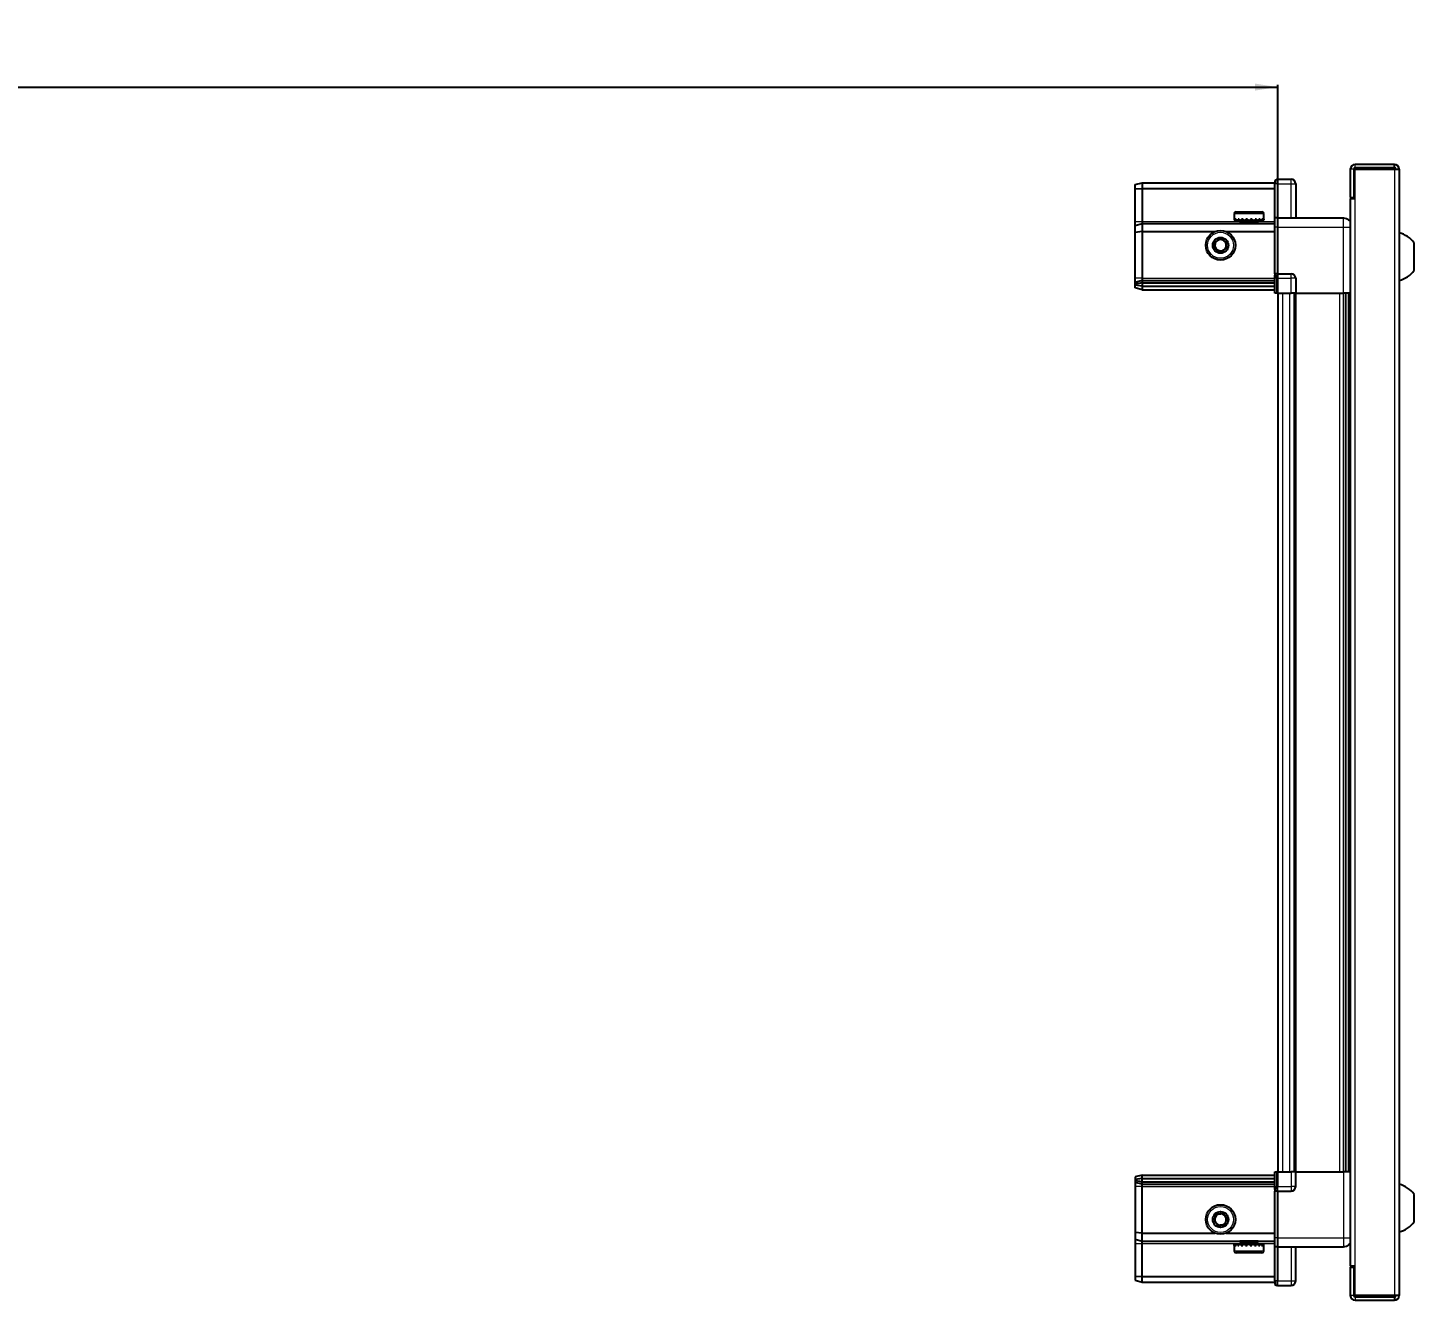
# Model space of a CAD drawing. Header units: millimetres. Extents: x 899 to 3911, y -293 to 1884.
# Drawn here: x 2516 to 3125, y 1244 to 1804 of the extents above; entities that cross this region are included whole.
import ezdxf

# ---------------------------------------------------------------- set-up
doc = ezdxf.new("R2010")
doc.units = ezdxf.units.MM
doc.layers.add('FORMAT', color=7, linetype='Continuous')
doc.styles.add('SLDTEXTSTYLE0', font='TXT', dxfattribs={"width": 0.75})
doc.dimstyles.new('SLDDIMSTYLE0', dxfattribs={"dimtxt": 20, "dimasz": 10, "dimexe": 0, "dimexo": 0.0625, "dimgap": 5, "dimtad": 2, "dimdec": 1, "dimrnd": 1e-09, "dimzin": 12, "dimdsep": 46, "dimtxsty": 'SLDTEXTSTYLE0', "dimsah": 1, "dimcen": 0.09, "dimadec": 0, "dimazin": 3, "dimtfac": 1, "dimtofl": 0, "dimtmove": 0, "dimatfit": 3, "dimfxl": 0, "dimfrac": 2, "dimtolj": 1, "dimtzin": 12, "dimarcsym": 0})

# ---------------------------------------------------------------- blocks, each defined once
blk = doc.blocks.new('_D_4')
at = {"layer": 'FORMAT'}
for p, q in [((1764.9, 1686.94), (1764.9, 1778.43)), ((1764.9, 1777.43), (3064.9, 1777.43)), ((3064.9, 1686.94), (3064.9, 1778.43))]:
    blk.add_line(p, q, dxfattribs=at)
for points in [[(1764.9, 1777.43), (1774.9, 1775.9), (1774.9, 1778.97)], [(3064.9, 1777.43), (3054.9, 1778.97), (3054.9, 1775.9)]]:
    blk.add_solid(points, dxfattribs=at)
at = {"layer": 'FORMAT', "insert": (2385.34, 1803.22), "char_height": 20, "attachment_point": 1, "style": 'SLDTEXTSTYLE0'}
blk.add_mtext('1300', dxfattribs=at)

msp = doc.modelspace()

# ---------------------------------------------------------------- linework, layer by layer
at = {"color": 7, "linetype": 'Continuous', "lineweight": 25}
for p, q in [((3116.15, 1743.43), (3098.85, 1743.43)), ((3116.15, 1741.93), (3116.15, 1743.43)), ((3064.41, 1736.93), (3063.55, 1736.43)), ((3064.41, 1736.93), (3063.55, 1736.43)), ((3063.55, 1736.43), (3063.55, 1734.93)), ((3064.75, 1736.93), (3064.41, 1736.93)), ((3064.75, 1736.93), (3064.41, 1736.93)), ((3064.75, 1736.93), (3064.75, 1736.93)), ((3064.75, 1734.93), (3064.75, 1736.93)), ((3064.75, 1736.93), (3070.75, 1736.93)), ((3096.75, 1741.33), (3096.75, 1728.93)), ((3098.25, 1741.33), (3098.25, 1728.93)), ((3098.75, 1728.43), (3098.75, 1741.33)), ((3098.75, 1741.33), (3116.15, 1741.33)), ((3116.15, 1741.93), (3098.85, 1741.93)), ((3116.15, 1741.33), (3118.25, 1741.33)), ((3118.25, 1741.33), (3118.25, 1246.53)), ((3002.25, 1734.63), (3005.25, 1735.43)), ((3002.25, 1732.78), (3002.25, 1734.63)), ((3002.25, 1732.78), (3005.25, 1732.93)), ((3002.25, 1718.43), (3002.25, 1732.78)), ((3005.25, 1735.43), (3005.25, 1732.93)), ((3005.25, 1735.43), (3063.55, 1735.43)), ((3005.25, 1732.93), (3005.25, 1718.43)), ((3005.25, 1732.93), (3063.55, 1732.93)), ((3063.55, 1720.13), (3063.55, 1734.93)), ((3064.75, 1734.93), (3064.75, 1720.13)), ((3072.75, 1734.93), (3072.75, 1719.93)), ((3096.65, 1728.43), (3096.65, 1259.43)), ((3096.65, 1728.43), (3098.75, 1728.43)), ((3096.75, 1728.93), (3098.25, 1728.93)), ((3002.25, 1716.63), (3002.25, 1718.43)), ((3005.25, 1718.43), (3005.25, 1717.43)), ((3045.75, 1721.83), (3045.75, 1718.93)), ((3045.75, 1718.93), (3045.79, 1718.93)), ((3045.91, 1719.43), (3045.79, 1719.43)), ((3045.79, 1719.43), (3045.79, 1718.93)), ((3045.79, 1718.93), (3045.91, 1718.93)), ((3045.91, 1719.43), (3045.91, 1718.93)), ((3045.91, 1718.93), (3046.32, 1718.93)), ((3046.66, 1719.43), (3046.32, 1719.43)), ((3046.32, 1719.43), (3046.32, 1718.93)), ((3046.32, 1718.93), (3046.66, 1718.93)), ((3046.55, 1722.63), (3057.95, 1722.63)), ((3046.66, 1719.43), (3046.66, 1718.93)), ((3046.66, 1718.93), (3047.43, 1718.93)), ((3047.95, 1719.43), (3047.43, 1719.43)), ((3047.43, 1719.43), (3047.43, 1718.93)), ((3047.43, 1718.93), (3047.95, 1718.93)), ((3047.85, 1718.93), (3047.85, 1718.83)), ((3047.85, 1718.83), (3056.65, 1718.83)), ((3047.95, 1719.43), (3047.95, 1718.93)), ((3047.95, 1718.93), (3049.01, 1718.93)), ((3048.25, 1718.43), (3048.94, 1717.95)), ((3048.25, 1718.43), (3056.25, 1718.43)), ((3048.94, 1717.95), (3048.25, 1717.47)), ((3048.94, 1717.95), (3055.56, 1717.95)), ((3049.67, 1719.43), (3049.01, 1719.43)), ((3049.01, 1719.43), (3049.01, 1718.93)), ((3049.01, 1718.93), (3049.67, 1718.93)), ((3049.67, 1719.43), (3049.67, 1718.93)), ((3049.67, 1718.93), (3050.91, 1718.93)), ((3051.64, 1719.43), (3050.91, 1719.43)), ((3050.91, 1719.43), (3050.91, 1718.93)), ((3050.91, 1718.93), (3051.34, 1718.93)), ((3051.34, 1719.43), (3051.34, 1718.93)), ((3051.64, 1719.43), (3051.64, 1718.93)), ((3051.64, 1718.93), (3052.94, 1718.93)), ((3053.67, 1719.43), (3052.94, 1719.43)), ((3052.94, 1719.43), (3052.94, 1718.93)), ((3053.21, 1719.43), (3053.21, 1718.93)), ((3053.21, 1718.93), (3053.67, 1718.93)), ((3053.67, 1719.43), (3053.67, 1718.93)), ((3053.67, 1718.93), (3054.9, 1718.93)), ((3055.56, 1719.43), (3054.9, 1719.43)), ((3054.9, 1719.43), (3054.9, 1718.93)), ((3054.9, 1718.93), (3055.56, 1718.93)), ((3055.56, 1719.43), (3055.56, 1718.93)), ((3055.56, 1718.93), (3056.61, 1718.93)), ((3055.56, 1717.95), (3056.25, 1718.43)), ((3056.25, 1717.47), (3055.56, 1717.95)), ((3057.13, 1719.43), (3056.61, 1719.43)), ((3056.61, 1719.43), (3056.61, 1718.93)), ((3056.61, 1718.93), (3057.13, 1718.93)), ((3056.65, 1718.83), (3056.65, 1718.93)), ((3057.13, 1719.43), (3057.13, 1718.93)), ((3057.13, 1718.93), (3057.88, 1718.93)), ((3058.22, 1719.43), (3057.88, 1719.43)), ((3057.88, 1719.43), (3057.88, 1718.93)), ((3057.88, 1718.93), (3058.22, 1718.93)), ((3058.22, 1719.43), (3058.22, 1718.93)), ((3058.22, 1718.93), (3058.61, 1718.93)), ((3058.72, 1719.43), (3058.61, 1719.43)), ((3058.61, 1719.43), (3058.61, 1718.93)), ((3058.61, 1718.93), (3058.72, 1718.93)), ((3058.72, 1719.43), (3058.72, 1718.93)), ((3058.72, 1718.93), (3058.75, 1718.93)), ((3058.75, 1718.93), (3058.75, 1721.83)), ((3063.55, 1719.93), (3063.55, 1720.13)), ((3064.75, 1719.93), (3063.55, 1719.93)), ((3063.55, 1715.93), (3063.55, 1719.93)), ((3064.75, 1720.13), (3064.75, 1719.93)), ((3064.75, 1719.93), (3064.75, 1715.93)), ((3064.75, 1719.93), (3093.75, 1719.93)), ((3002.25, 1716.63), (3005.25, 1717.43)), ((3002.25, 1713.6), (3002.25, 1716.63)), ((3005.25, 1713.93), (3002.25, 1713.6)), ((3002.25, 1693.43), (3002.25, 1713.6)), ((3005.25, 1717.43), (3005.25, 1713.93)), ((3005.25, 1717.43), (3063.55, 1717.43)), ((3005.25, 1713.93), (3005.25, 1693.43)), ((3005.25, 1713.93), (3037.25, 1713.93)), ((3042.25, 1713.93), (3063.55, 1713.93)), ((3048.25, 1717.47), (3048.25, 1717.43)), ((3048.25, 1717.47), (3056.25, 1717.47)), ((3056.25, 1717.43), (3056.25, 1717.47)), ((3063.55, 1695.63), (3063.55, 1715.93)), ((3064.75, 1715.93), (3064.75, 1695.63)), ((3124.85, 1696.93), (3124.85, 1708.93)), ((3002.25, 1691.63), (3002.25, 1693.43)), ((3005.25, 1693.43), (3005.25, 1692.43)), ((3063.55, 1695.43), (3063.55, 1695.63)), ((3064.75, 1695.43), (3063.55, 1695.43)), ((3063.55, 1695.43), (3063.55, 1694.76)), ((3063.55, 1686.93), (3063.55, 1694.76)), ((3064.41, 1693.43), (3064.41, 1686.93)), ((3064.75, 1695.63), (3064.75, 1695.43)), ((3064.75, 1693.43), (3064.75, 1695.43)), ((3064.75, 1693.43), (3064.75, 1695.43)), ((3064.75, 1695.43), (3070.75, 1695.43)), ((3064.75, 1693.43), (3064.75, 1686.93)), ((3072.75, 1693.43), (3072.75, 1686.93)), ((3005.25, 1692.43), (3002.25, 1691.63)), ((3002.25, 1690.89), (3002.25, 1691.63)), ((3005.25, 1691.43), (3002.25, 1690.89)), ((3002.25, 1690.39), (3002.25, 1690.89)), ((3002.25, 1689.24), (3002.25, 1690.39)), ((3005.25, 1689.93), (3002.25, 1690.39)), ((3005.25, 1688.43), (3002.25, 1689.24)), ((3005.25, 1692.43), (3005.25, 1691.43)), ((3005.25, 1692.43), (3063.55, 1692.43)), ((3005.25, 1691.43), (3005.25, 1689.93)), ((3005.25, 1691.43), (3063.55, 1691.43)), ((3005.25, 1689.93), (3063.55, 1689.93)), ((3005.25, 1689.93), (3005.25, 1688.43)), ((3005.25, 1688.43), (3063.55, 1688.43)), ((3064.41, 1686.93), (3063.55, 1686.93)), ((3064.75, 1686.93), (3064.41, 1686.93)), ((3064.75, 1686.93), (3070.75, 1686.93)), ((3064.9, 1686.93), (3064.9, 1300.93)), ((3072.75, 1686.93), (3070.75, 1686.93)), ((3072.1, 1686.93), (3072.1, 1300.93)), ((3072.75, 1686.93), (3093.75, 1686.93)), ((3094.77, 1300.93), (3094.77, 1686.93)), ((3094.81, 1300.93), (3094.81, 1686.93)), ((3096.6, 1686.93), (3096.6, 1300.93)), ((3005.25, 1299.43), (3002.25, 1298.63)), ((3002.25, 1298.63), (3002.25, 1297.48)), ((3005.25, 1297.93), (3002.25, 1297.48)), ((3002.25, 1297.48), (3002.25, 1296.98)), ((3005.25, 1297.93), (3005.25, 1299.43)), ((3005.25, 1299.43), (3063.55, 1299.43)), ((3005.25, 1296.43), (3005.25, 1297.93)), ((3005.25, 1297.93), (3063.55, 1297.93)), ((3063.55, 1293.11), (3063.55, 1300.93)), ((3063.55, 1300.93), (3064.41, 1300.93)), ((3064.41, 1300.93), (3064.41, 1300.93)), ((3064.41, 1300.93), (3064.41, 1294.43)), ((3064.75, 1300.93), (3064.41, 1300.93)), ((3064.75, 1300.93), (3064.75, 1294.43)), ((3064.75, 1300.93), (3064.75, 1300.93)), ((3064.75, 1300.93), (3070.75, 1300.93)), ((3064.75, 1300.93), (3064.75, 1294.43)), ((3072.75, 1300.93), (3070.75, 1300.93)), ((3072.75, 1294.43), (3072.75, 1300.93)), ((3072.75, 1300.93), (3093.75, 1300.93)), ((3005.25, 1296.43), (3002.25, 1296.98)), ((3002.25, 1296.98), (3002.25, 1296.24)), ((3005.25, 1295.43), (3002.25, 1296.24)), ((3002.25, 1296.24), (3002.25, 1294.43)), ((3002.25, 1294.43), (3002.25, 1274.27)), ((3005.25, 1296.43), (3063.55, 1296.43)), ((3005.25, 1295.43), (3005.25, 1296.43)), ((3005.25, 1295.43), (3063.55, 1295.43)), ((3005.25, 1294.43), (3005.25, 1295.43)), ((3005.25, 1273.93), (3005.25, 1294.43)), ((3063.55, 1293.11), (3063.55, 1292.43)), ((3064.75, 1292.43), (3063.55, 1292.43)), ((3063.55, 1292.23), (3063.55, 1292.43)), ((3063.55, 1271.93), (3063.55, 1292.23)), ((3064.75, 1292.43), (3064.75, 1294.43)), ((3064.75, 1292.43), (3064.75, 1292.23)), ((3064.75, 1292.43), (3070.75, 1292.43)), ((3064.75, 1292.23), (3064.75, 1271.93)), ((3124.85, 1278.93), (3124.85, 1290.93)), ((3005.25, 1273.93), (3002.25, 1274.27)), ((3002.25, 1274.27), (3002.25, 1271.24)), ((3005.25, 1273.93), (3037.25, 1273.93)), ((3005.25, 1270.43), (3005.25, 1273.93)), ((3042.25, 1273.93), (3063.55, 1273.93)), ((3002.25, 1271.24), (3005.25, 1270.43)), ((3002.25, 1271.24), (3002.25, 1269.43)), ((3002.25, 1269.43), (3002.25, 1255.09)), ((3005.25, 1270.43), (3063.55, 1270.43)), ((3005.25, 1269.43), (3005.25, 1270.43)), ((3005.25, 1254.93), (3005.25, 1269.43)), ((3045.75, 1268.93), (3045.75, 1266.03)), ((3045.77, 1268.93), (3045.75, 1268.93)), ((3045.77, 1268.43), (3045.77, 1268.93)), ((3045.86, 1268.93), (3045.77, 1268.93)), ((3045.77, 1268.43), (3045.86, 1268.43)), ((3045.86, 1268.43), (3045.86, 1268.93)), ((3046.24, 1268.93), (3045.86, 1268.93)), ((3046.24, 1268.43), (3046.24, 1268.93)), ((3046.56, 1268.93), (3046.24, 1268.93)), ((3046.24, 1268.43), (3046.56, 1268.43)), ((3046.56, 1268.43), (3046.56, 1268.93)), ((3047.29, 1268.93), (3046.56, 1268.93)), ((3047.29, 1268.43), (3047.29, 1268.93)), ((3047.8, 1268.93), (3047.29, 1268.93)), ((3047.29, 1268.43), (3047.8, 1268.43)), ((3047.8, 1268.43), (3047.8, 1268.93)), ((3048.84, 1268.93), (3047.8, 1268.93)), ((3047.85, 1269.03), (3047.85, 1268.93)), ((3056.65, 1269.03), (3047.85, 1269.03)), ((3048.25, 1270.43), (3048.25, 1270.4)), ((3048.25, 1270.4), (3048.94, 1269.92)), ((3056.25, 1270.4), (3048.25, 1270.4)), ((3048.94, 1269.92), (3048.25, 1269.43)), ((3056.25, 1269.43), (3048.25, 1269.43)), ((3048.84, 1268.43), (3048.84, 1268.93)), ((3049.49, 1268.93), (3048.84, 1268.93)), ((3048.84, 1268.43), (3049.49, 1268.43)), ((3055.56, 1269.92), (3048.94, 1269.92)), ((3049.49, 1268.43), (3049.49, 1268.93)), ((3050.71, 1268.93), (3049.49, 1268.93)), ((3050.71, 1268.43), (3050.71, 1268.93)), ((3051.21, 1268.93), (3050.71, 1268.93)), ((3050.71, 1268.43), (3051.44, 1268.43)), ((3051.21, 1268.43), (3051.21, 1268.93)), ((3051.44, 1268.43), (3051.44, 1268.93)), ((3052.74, 1268.93), (3051.44, 1268.93)), ((3052.74, 1268.43), (3052.74, 1268.93)), ((3052.74, 1268.43), (3053.47, 1268.43)), ((3053.08, 1268.43), (3053.08, 1268.93)), ((3053.47, 1268.93), (3053.08, 1268.93)), ((3053.47, 1268.43), (3053.47, 1268.93)), ((3054.72, 1268.93), (3053.47, 1268.93)), ((3054.72, 1268.43), (3054.72, 1268.93)), ((3055.39, 1268.93), (3054.72, 1268.93)), ((3054.72, 1268.43), (3055.39, 1268.43)), ((3055.39, 1268.43), (3055.39, 1268.93)), ((3056.46, 1268.93), (3055.39, 1268.93)), ((3055.56, 1269.92), (3056.25, 1270.4)), ((3056.25, 1269.43), (3055.56, 1269.92)), ((3056.25, 1270.4), (3056.25, 1270.43)), ((3056.46, 1268.43), (3056.46, 1268.93)), ((3056.99, 1268.93), (3056.46, 1268.93)), ((3056.46, 1268.43), (3056.99, 1268.43)), ((3056.65, 1268.93), (3056.65, 1269.03)), ((3056.99, 1268.43), (3056.99, 1268.93)), ((3057.78, 1268.93), (3056.99, 1268.93)), ((3057.78, 1268.43), (3057.78, 1268.93)), ((3058.13, 1268.93), (3057.78, 1268.93)), ((3057.78, 1268.43), (3058.13, 1268.43)), ((3058.13, 1268.43), (3058.13, 1268.93)), ((3058.56, 1268.93), (3058.13, 1268.93)), ((3058.56, 1268.43), (3058.56, 1268.93)), ((3058.7, 1268.93), (3058.56, 1268.93)), ((3058.56, 1268.43), (3058.7, 1268.43)), ((3058.7, 1268.43), (3058.7, 1268.93)), ((3058.75, 1268.93), (3058.7, 1268.93)), ((3058.75, 1266.03), (3058.75, 1268.93)), ((3063.55, 1267.93), (3063.55, 1271.93)), ((3064.75, 1267.93), (3063.55, 1267.93)), ((3063.55, 1267.73), (3063.55, 1267.93)), ((3063.55, 1252.93), (3063.55, 1267.73)), ((3064.75, 1271.93), (3064.75, 1267.93)), ((3064.75, 1267.93), (3064.75, 1267.73)), ((3064.75, 1267.93), (3093.75, 1267.93)), ((3064.75, 1267.73), (3064.75, 1252.93)), ((3064.75, 1267.73), (3064.75, 1252.93)), ((3072.75, 1252.93), (3072.75, 1267.93)), ((3057.95, 1265.23), (3046.55, 1265.23)), ((3002.25, 1255.09), (3005.25, 1254.93)), ((3002.25, 1255.09), (3002.25, 1253.24)), ((3005.25, 1254.93), (3063.55, 1254.93)), ((3005.25, 1252.43), (3005.25, 1254.93)), ((3098.75, 1259.43), (3096.65, 1259.43)), ((3096.75, 1258.93), (3098.25, 1258.93)), ((3096.75, 1258.93), (3096.75, 1246.53)), ((3098.25, 1258.93), (3098.25, 1246.53)), ((3098.75, 1246.53), (3098.75, 1259.43)), ((3002.25, 1253.24), (3005.25, 1252.43)), ((3005.25, 1252.43), (3063.55, 1252.43)), ((3063.55, 1252.93), (3063.55, 1251.43)), ((3063.55, 1251.43), (3064.41, 1250.93)), ((3064.75, 1250.93), (3064.41, 1250.93)), ((3064.75, 1250.93), (3064.75, 1252.93)), ((3064.75, 1250.93), (3070.75, 1250.93)), ((3116.15, 1246.53), (3098.75, 1246.53)), ((3098.85, 1245.93), (3116.15, 1245.93)), ((3098.85, 1244.43), (3116.15, 1244.43)), ((3118.25, 1246.53), (3116.15, 1246.53)), ((3116.15, 1245.93), (3116.15, 1244.43))]:
    msp.add_line(p, q, dxfattribs=at)
at = {"color": 8, "linetype": 'Continuous', "lineweight": 18}
for p, q in [((3098.85, 1741.93), (3098.85, 1743.43)), ((3070.75, 1734.93), (3070.75, 1736.93)), ((3098.25, 1741.33), (3096.75, 1741.33)), ((3116.15, 1741.33), (3116.15, 1246.53)), ((3064.75, 1734.93), (3063.55, 1734.93)), ((3064.75, 1734.93), (3070.75, 1734.93)), ((3070.75, 1734.93), (3072.75, 1734.93)), ((3070.75, 1719.93), (3070.75, 1734.93)), ((3098.75, 1728.43), (3098.75, 1259.43)), ((3002.25, 1718.43), (3005.25, 1718.43)), ((3005.25, 1718.43), (3048.25, 1718.43)), ((3045.75, 1721.83), (3058.75, 1721.83)), ((3056.25, 1718.43), (3063.55, 1718.43)), ((3063.55, 1720.13), (3064.75, 1720.13)), ((3064.75, 1715.93), (3063.55, 1715.93)), ((3064.75, 1715.93), (3093.75, 1715.93)), ((3093.75, 1686.93), (3093.75, 1715.93)), ((3005.25, 1693.43), (3002.25, 1693.43)), ((3005.25, 1693.43), (3063.55, 1693.43)), ((3063.55, 1695.63), (3064.75, 1695.63)), ((3064.75, 1693.43), (3064.41, 1693.43)), ((3064.75, 1693.43), (3070.75, 1693.43)), ((3070.75, 1693.43), (3070.75, 1695.43)), ((3070.75, 1686.93), (3070.75, 1693.43)), ((3072.75, 1693.43), (3070.75, 1693.43)), ((3066.9, 1686.93), (3066.9, 1300.93)), ((3070.1, 1686.93), (3070.1, 1300.93)), ((3072.75, 1686.93), (3072.75, 1300.93)), ((3092.15, 1300.93), (3092.15, 1686.93)), ((3093.56, 1686.93), (3093.56, 1300.93)), ((3096.01, 1300.93), (3096.01, 1686.93)), ((3064.75, 1300.93), (3064.41, 1300.93)), ((3070.75, 1300.93), (3070.75, 1294.43)), ((3093.75, 1300.93), (3093.75, 1271.93)), ((3005.25, 1294.43), (3002.25, 1294.43)), ((3005.25, 1294.43), (3063.55, 1294.43)), ((3064.75, 1292.23), (3063.55, 1292.23)), ((3064.75, 1294.43), (3064.41, 1294.43)), ((3064.75, 1294.43), (3070.75, 1294.43)), ((3072.75, 1294.43), (3070.75, 1294.43)), ((3070.75, 1294.43), (3070.75, 1292.43)), ((3002.25, 1269.43), (3005.25, 1269.43)), ((3005.25, 1269.43), (3048.25, 1269.43)), ((3056.25, 1269.43), (3063.55, 1269.43)), ((3064.75, 1271.93), (3063.55, 1271.93)), ((3064.75, 1267.73), (3063.55, 1267.73)), ((3064.75, 1271.93), (3093.75, 1271.93)), ((3070.75, 1267.93), (3070.75, 1252.93)), ((3058.75, 1266.03), (3045.75, 1266.03)), ((3064.75, 1252.93), (3063.55, 1252.93)), ((3064.75, 1252.93), (3070.75, 1252.93)), ((3070.75, 1252.93), (3072.75, 1252.93)), ((3070.75, 1252.93), (3070.75, 1250.93)), ((3098.25, 1246.53), (3096.75, 1246.53)), ((3098.85, 1245.93), (3098.85, 1244.43))]:
    msp.add_line(p, q, dxfattribs=at)
at = {"color": 7, "linetype": 'Continuous', "lineweight": 25}
for centre, radius in [((3039.75, 1707.93), 6.5), ((3039.75, 1707.93), 3.46), ((3039.75, 1279.93), 6.5), ((3039.75, 1279.93), 3.46)]:
    msp.add_circle(centre, radius, dxfattribs=at)
at = {"color": 8, "linetype": 'Continuous', "lineweight": 18}
for centre in [(3039.75, 1707.93), (3039.75, 1279.93)]:
    msp.add_circle(centre, 5.7, dxfattribs=at)
at = {"color": 7, "linetype": 'Continuous', "lineweight": 25}
for centre, radius, start, end in [((3098.85, 1741.33), 2.1, 90, 180), ((3116.15, 1741.33), 2.1, 0, 90), ((3070.75, 1734.93), 2, 0, 90), ((3098.85, 1741.33), 0.6, 90, 180), ((3116.15, 1741.33), 0.6, 0, 90), ((3046.55, 1721.83), 0.8, 90, 180), ((3047.85, 1718.43), 0.4, 0, 90), ((3056.65, 1718.43), 0.4, 90, 180), ((3057.95, 1721.83), 0.8, 0, 90), ((3115.22, 1701.91), 11.91, 36.1266, 75.29965), ((3039.75, 1707.93), 2.5, 120.74103, 180.74103), ((3039.75, 1707.93), 2.5, 180.74103, 240.74103), ((3039.75, 1707.93), 2.5, 60.74103, 120.74103), ((3039.75, 1707.93), 2.5, 240.74103, 300.74103), ((3039.75, 1707.93), 2.5, 0.74103, 60.74103), ((3039.75, 1707.93), 2.5, 300.74103, 0.74103), ((3070.75, 1693.43), 2, 0, 90), ((3115.22, 1703.96), 11.91, 284.70035, 323.8734), ((3070.75, 1294.43), 2, 270, 0), ((3115.22, 1283.91), 11.91, 36.1266, 75.29965), ((3039.75, 1279.93), 2.5, 155.91157, 215.91157), ((3039.75, 1279.93), 2.5, 95.91157, 155.91157), ((3039.75, 1279.93), 2.5, 35.91157, 95.91157), ((3039.75, 1279.93), 2.5, 335.91157, 35.91157), ((3039.75, 1279.93), 2.5, 215.91157, 275.91157), ((3039.75, 1279.93), 2.5, 275.91157, 335.91157), ((3115.22, 1285.96), 11.91, 284.70035, 323.8734), ((3047.85, 1269.43), 0.4, 270, 0), ((3056.65, 1269.43), 0.4, 180, 270), ((3046.55, 1266.03), 0.8, 180, 270), ((3057.95, 1266.03), 0.8, 270, 0), ((3070.75, 1252.93), 2, 270, 0), ((3098.85, 1246.53), 2.1, 180, 270), ((3098.85, 1246.53), 0.6, 180, 270), ((3116.15, 1246.53), 2.1, 270, 0), ((3116.15, 1246.53), 0.6, 270, 0)]:
    msp.add_arc(centre, radius, start, end, dxfattribs=at)
for centre, start_param, end_param in [((3060.95, 1693.43), 0, 0.722734), ((3060.95, 1294.43), 5.560451, 6.283185)]:
    msp.add_ellipse(centre, major_axis=(3.46, 0), ratio=0.57735, start_param=start_param, end_param=end_param, dxfattribs=at)
for points, knots in [([(3093.75, 1719.93), (3094.19, 1719.89), (3094.87, 1719.82), (3095.68, 1719.38), (3096.23, 1718.94), (3096.51, 1718.57), (3096.65, 1718.39)], [0, 0, 0, 0, 0.384298, 0.591173, 0.802437, 1, 1, 1, 1]), ([(3037.23, 1709.34), (3037.67, 1709.61), (3038.5, 1710.1), (3039.33, 1710.59), (3039.71, 1710.82)], [0, 0, 0, 0, 0.534686, 1, 1, 1, 1]), ([(3037.27, 1706.46), (3037.27, 1706.58), (3037.26, 1707.18), (3037.24, 1708.18), (3037.23, 1709), (3037.23, 1709.34)], [0, 0, 0, 0, 0.133125, 0.637099, 1, 1, 1, 1]), ([(3039.79, 1705.05), (3039.34, 1705.3), (3038.49, 1705.77), (3037.66, 1706.24), (3037.27, 1706.46)], [0, 0, 0, 0, 0.534686, 1, 1, 1, 1]), ([(3039.71, 1710.82), (3040.16, 1710.57), (3041, 1710.1), (3041.84, 1709.63), (3042.23, 1709.41)], [0, 0, 0, 0, 0.534686, 1, 1, 1, 1]), ([(3042.27, 1706.52), (3041.82, 1706.26), (3040.99, 1705.77), (3040.17, 1705.28), (3039.79, 1705.05)], [0, 0, 0, 0, 0.534686, 1, 1, 1, 1]), ([(3042.23, 1709.41), (3042.23, 1709.06), (3042.24, 1708.24), (3042.26, 1707.25), (3042.27, 1706.65), (3042.27, 1706.52)], [0, 0, 0, 0, 0.3629006, 0.8668753, 1, 1, 1, 1]), ([(3096.6, 1686.93), (3096.56, 1686.93), (3096.34, 1686.93), (3095.62, 1686.93), (3094.66, 1686.93), (3094.01, 1686.93), (3093.75, 1686.93)], [0, 0, 0, 0, 0.071707, 0.420979, 0.770251, 1, 1, 1, 1]), ([(3096.6, 1300.93), (3096.56, 1300.93), (3096.34, 1300.93), (3095.62, 1300.93), (3094.66, 1300.93), (3094.01, 1300.93), (3093.75, 1300.93)], [0, 0, 0, 0, 0.071707, 0.420979, 0.770251, 1, 1, 1, 1]), ([(3036.88, 1279.64), (3037.09, 1280.11), (3037.48, 1280.99), (3037.87, 1281.86), (3038.06, 1282.27)], [0, 0, 0, 0, 0.534686, 1, 1, 1, 1]), ([(3038.57, 1277.3), (3038.27, 1277.72), (3037.7, 1278.5), (3037.14, 1279.27), (3036.88, 1279.64)], [0, 0, 0, 0, 0.5346859, 1, 1, 1, 1]), ([(3038.06, 1282.27), (3038.4, 1282.31), (3039.22, 1282.39), (3040.21, 1282.49), (3040.8, 1282.56), (3040.93, 1282.57)], [0, 0, 0, 0, 0.362901, 0.866875, 1, 1, 1, 1]), ([(3040.93, 1282.57), (3041.23, 1282.15), (3041.79, 1281.37), (3042.36, 1280.59), (3042.62, 1280.23)], [0, 0, 0, 0, 0.534686, 1, 1, 1, 1]), ([(3042.62, 1280.23), (3042.41, 1279.76), (3042.02, 1278.88), (3041.62, 1278), (3041.44, 1277.6)], [0, 0, 0, 0, 0.534686, 1, 1, 1, 1]), ([(3041.44, 1277.6), (3041.32, 1277.58), (3040.72, 1277.52), (3039.73, 1277.42), (3038.91, 1277.33), (3038.57, 1277.3)], [0, 0, 0, 0, 0.133125, 0.637099, 1, 1, 1, 1]), ([(3093.75, 1267.93), (3094.19, 1267.98), (3094.87, 1268.05), (3095.68, 1268.49), (3096.23, 1268.93), (3096.51, 1269.3), (3096.65, 1269.48)], [0, 0, 0, 0, 0.3842982, 0.5911726, 0.8024372, 1, 1, 1, 1])]:
    msp.add_open_spline(points, degree=3, knots=knots, dxfattribs=at)
at = {"color": 8, "linetype": 'Continuous', "lineweight": 18}
for points in [[(3093.75, 1715.93), (3093.75, 1716.46), (3093.75, 1717.51), (3093.75, 1718.83), (3093.75, 1719.75), (3093.75, 1719.87), (3093.75, 1719.93)], [(3093.75, 1271.93), (3093.75, 1271.41), (3093.75, 1270.36), (3093.75, 1269.04), (3093.75, 1268.11), (3093.75, 1267.99), (3093.75, 1267.93)]]:
    msp.add_open_spline(points, degree=3, dxfattribs=at)
for points in [[(3093.75, 1715.93), (3094.19, 1715.93), (3094.87, 1715.93), (3095.68, 1715.93), (3096.23, 1715.93), (3096.51, 1715.93), (3096.65, 1715.93)], [(3093.75, 1271.93), (3094.19, 1271.93), (3094.87, 1271.93), (3095.68, 1271.93), (3096.23, 1271.93), (3096.51, 1271.93), (3096.65, 1271.93)]]:
    msp.add_open_spline(points, degree=3, knots=[0, 0, 0, 0, 0.384298, 0.591173, 0.802437, 1, 1, 1, 1], dxfattribs=at)

# ---------------------------------------------------------------- dimensions: what is measured, and where the dimension line sits
at = {"layer": 'FORMAT'}
dim = msp.add_linear_dim(base=(3064.9, 1777.43), p1=(1764.9, 1686.93), p2=(3064.9, 1686.93), angle=0, dimstyle='SLDDIMSTYLE0', dxfattribs=at)
dim.commit()
dim.dimension.update_dxf_attribs({"geometry": '_D_4', "text_midpoint": (2414.9, 1777.43), "dimtype": 160})

doc.saveas('drawing.dxf')
